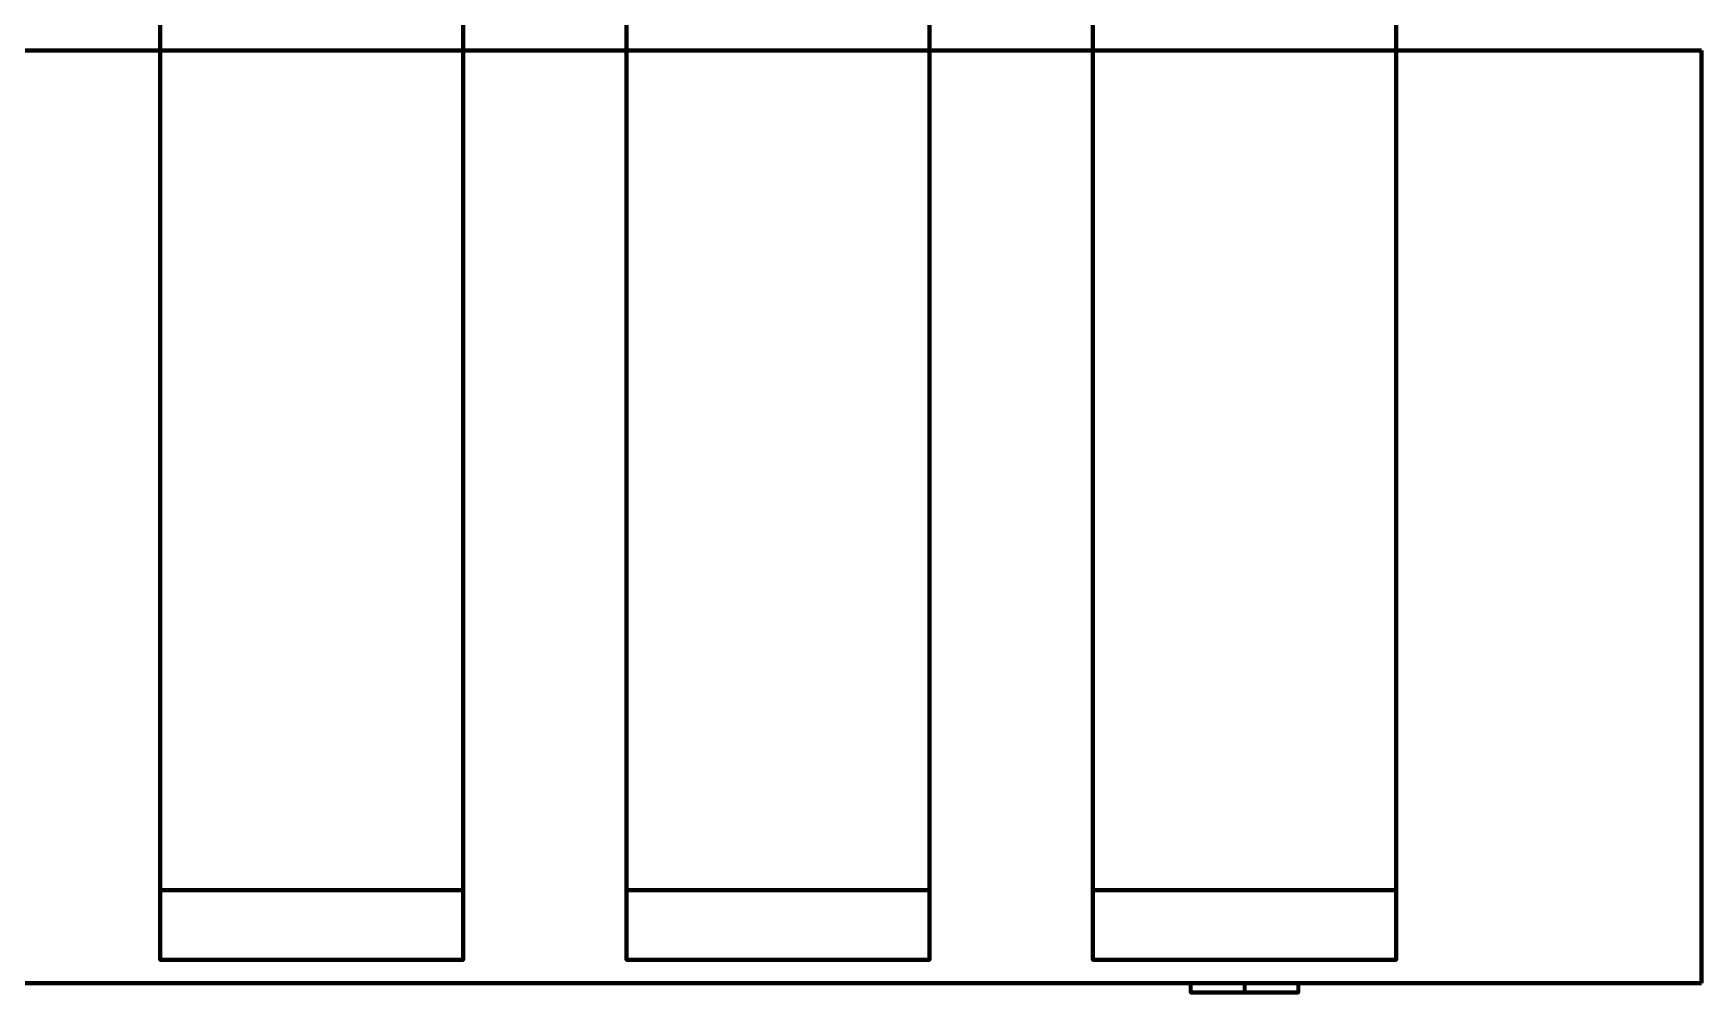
# Model space of a CAD drawing. Header units: inches. Extents: x -0.4 to 8, y -0.5 to 10.5.
# Drawn here: x 7.6029 to 7.9606, y 4.5721 to 4.7778 of the extents above; entities that cross this region are included whole.
import ezdxf

# ---------------------------------------------------------------- set-up
doc = ezdxf.new("R2010")
doc.units = ezdxf.units.IN
doc.header["$LTSCALE"] = 0.504853
doc.header["$MEASUREMENT"] = 0
doc.layers.add('1', color=7, linetype='Continuous')
doc.layers.add('50', color=7, linetype='Continuous')

# ---------------------------------------------------------------- blocks, each defined once
blk = doc.blocks.new('43747')
at = {"color": 1, "linetype": 'Continuous', "lineweight": 211}
for p, q in [((-0.0115, 0.281, -0.0655), (-0.0115, 0.283, -0.0655)), ((-0.0115, 0.281, -0.0655), (-0.0115, 0.283, -0.0655)), ((-0.0115, 0.281, -0.0655), (-0.0115, 0.283, -0.0655)), ((0, 0.281, -0.077), (0, 0.283, -0.077)), ((0, 0.281, -0.077), (0, 0.283, -0.077)), ((0, 0.281, -0.077), (0, 0.283, -0.077)), ((0, 0.281, -0.054), (0, 0.283, -0.054)), ((0, 0.281, -0.054), (0, 0.283, -0.054)), ((0, 0.281, -0.054), (0, 0.283, -0.054)), ((0.0115, 0.283, -0.0655), (0.0115, 0.281, -0.0655)), ((0.0115, 0.283, -0.0655), (0.0115, 0.281, -0.0655)), ((0.0115, 0.283, -0.0655), (0.0115, 0.281, -0.0655)), ((-0.098, 0.281, -0.26), (-0.098, 0.081, -0.26)), ((-0.098, 0.281, -0.26), (-0.098, 0.081, -0.26)), ((-0.098, 0.081, -0.26), (-0.098, 0.281, -0.26)), ((-0.098, 0.281, -0.26), (-0.098, 0.081, -0.26)), ((0.687, 0.281, -0.04), (-0.098, 0.281, -0.04)), ((-0.098, 0.281, -0.26), (-0.098, 0.281, -0.04)), ((-0.098, 0.281, -0.26), (-0.098, 0.281, -0.04)), ((-0.098, 0.281, -0.26), (-0.098, 0.281, -0.04)), ((-0.098, 0.281, -0.04), (-0.098, 0.281, -0.26)), ((0.687, 0.281, -0.26), (-0.098, 0.281, -0.26)), ((0.687, 0.281, -0.26), (-0.098, 0.281, -0.26)), ((-0.098, 0.281, -0.26), (0.687, 0.281, -0.26)), ((0.687, 0.281, -0.26), (-0.098, 0.281, -0.26)), ((-0.098, 0.281, -0.04), (0.687, 0.281, -0.04)), ((-0.098, 0.281, -0.04), (0.687, 0.281, -0.04)), ((-0.098, 0.281, -0.04), (0.687, 0.281, -0.04)), ((-0.098, 0.281, -0.04), (-0.098, 0.081, -0.04)), ((-0.098, 0.281, -0.04), (-0.098, 0.081, -0.04)), ((-0.098, 0.281, -0.04), (-0.098, 0.081, -0.04)), ((-0.098, 0.081, -0.04), (-0.098, 0.281, -0.04)), ((-0.098, 0.081, -0.26), (0.687, 0.081, -0.26)), ((0.687, 0.081, -0.26), (-0.098, 0.081, -0.26)), ((0.687, 0.081, -0.26), (-0.098, 0.081, -0.26)), ((0.687, 0.081, -0.26), (-0.098, 0.081, -0.26)), ((-0.098, 0.081, -0.04), (0.687, 0.081, -0.04)), ((0.687, 0.081, -0.04), (-0.098, 0.081, -0.04)), ((-0.098, 0.081, -0.04), (0.687, 0.081, -0.04)), ((-0.098, 0.081, -0.04), (0.687, 0.081, -0.04)), ((-0.098, 0.081, -0.26), (-0.098, 0.081, -0.04)), ((-0.098, 0.081, -0.26), (-0.098, 0.081, -0.04)), ((-0.098, 0.081, -0.26), (-0.098, 0.081, -0.04)), ((-0.098, 0.081, -0.04), (-0.098, 0.081, -0.26))]:
    blk.add_line(p, q, dxfattribs=at)
at = {"color": 1, "linetype": 'Continuous', "lineweight": 211, "extrusion": (0, 1, 0)}
blk.add_circle((0, -0.0655, 0.283), 0.0115, dxfattribs=at)
blk.add_circle((0, -0.0655, 0.283), 0.0115, dxfattribs=at)
blk.add_circle((0, -0.0655, 0.283), 0.0115, dxfattribs=at)
at = {"color": 1, "linetype": 'Continuous', "lineweight": 211, "extrusion": (0, -1, 0)}
for centre in [(0, -0.0655, -0.283), (0, -0.0655, -0.281), (0, -0.0655, -0.281), (0, -0.0655, -0.281), (0, -0.0655, -0.281)]:
    blk.add_circle(centre, 0.0115, dxfattribs=at)
at = {"layer": '1', "color": 2, "linetype": 'Continuous', "lineweight": 211}
for p, q in [((-0.0325, 0.276, -0.0075), (-0.0325, 0.276, 0.0075)), ((0.0325, 0.276, -0.0075), (-0.0325, 0.276, -0.0075)), ((-0.0325, 0.276, -0.0075), (0.0325, 0.276, -0.0075)), ((-0.0325, 0.276, -0.0075), (0.0325, 0.276, -0.0075)), ((-0.0325, 0.276, -0.0075), (0.0325, 0.276, -0.0075)), ((-0.0325, 0.276, -0.0075), (-0.0325, 0.276, 0.0075)), ((-0.0325, 0.276, -0.0075), (-0.0325, 0.276, 0.0075)), ((-0.0325, 0.276, -0.0075), (-0.0325, 0.276, 0.0075)), ((-0.0325, 0.276, -0.0075), (-0.0325, 0.276, 0.0075)), ((-0.0325, 0.261, -0.26), (-0.0325, 0.276, -0.26)), ((-0.0325, 0.261, -0.26), (-0.0325, 0.276, -0.26)), ((-0.0325, 0.261, -0.2925), (-0.0325, 0.276, -0.2925)), ((-0.0325, 0.276, -0.2925), (-0.0325, 0.261, -0.2925)), ((-0.0325, 0.261, -0.26), (-0.0325, 0.276, -0.26)), ((-0.0325, 0.276, -0.26), (-0.0325, 0.276, -0.2925)), ((0.0325, 0.276, -0.26), (-0.0325, 0.276, -0.26)), ((-0.0325, 0.276, -0.26), (-0.0325, 0.261, -0.26)), ((0.0325, 0.276, -0.26), (-0.0325, 0.276, -0.26)), ((-0.0325, 0.276, -0.2925), (0.0325, 0.276, -0.2925)), ((-0.0325, 0.261, -0.2925), (-0.0325, 0.276, -0.2925)), ((-0.0325, 0.276, -0.2925), (0.0325, 0.276, -0.2925)), ((-0.0325, 0.261, -0.2925), (-0.0325, 0.276, -0.2925)), ((-0.0325, 0.276, -0.2925), (-0.0325, 0.276, -0.3075)), ((-0.0325, 0.276, -0.2925), (-0.0325, 0.276, -0.3075)), ((-0.0325, 0.276, -0.2925), (-0.0325, 0.276, -0.3075)), ((-0.0325, 0.276, -0.2925), (-0.0325, 0.276, -0.3075)), ((0.0325, 0.276, -0.04), (-0.0325, 0.276, -0.04)), ((-0.0325, 0.276, -0.04), (0.0325, 0.276, -0.04)), ((0.0325, 0.276, -0.04), (-0.0325, 0.276, -0.04)), ((0.0325, 0.276, -0.04), (-0.0325, 0.276, -0.04)), ((-0.0325, 0.261, -0.04), (-0.0325, 0.276, -0.04)), ((-0.0325, 0.261, -0.04), (-0.0325, 0.276, -0.04)), ((-0.0325, 0.261, -0.04), (-0.0325, 0.276, -0.04)), ((-0.0325, 0.276, -0.04), (-0.0325, 0.261, -0.04)), ((-0.0325, 0.276, -0.26), (0.0325, 0.276, -0.26)), ((0.0325, 0.276, -0.26), (-0.0325, 0.276, -0.26)), ((-0.0325, 0.276, -0.2925), (-0.0325, 0.276, -0.26)), ((-0.0325, 0.276, -0.26), (-0.0325, 0.276, -0.2925)), ((0.0325, 0.276, -0.2925), (-0.0325, 0.276, -0.2925)), ((-0.0325, 0.276, -0.26), (-0.0325, 0.276, -0.2925)), ((-0.0325, 0.276, -0.2925), (0.0325, 0.276, -0.2925)), ((-0.0325, 0.261, -0.0075), (-0.0325, 0.276, -0.0075)), ((-0.0325, 0.261, -0.0075), (-0.0325, 0.276, -0.0075)), ((-0.0325, 0.261, -0.0075), (-0.0325, 0.276, -0.0075)), ((-0.0325, 0.276, -0.0075), (-0.0325, 0.261, -0.0075)), ((-0.0325, 0.276, -0.0075), (-0.0325, 0.276, 0.0075)), ((-0.0325, 0.276, -0.04), (-0.0325, 0.276, -0.0075)), ((-0.0325, 0.276, -0.04), (-0.0325, 0.276, -0.0075)), ((-0.0325, 0.276, -0.0075), (-0.0325, 0.276, -0.04)), ((-0.0325, 0.276, -0.04), (-0.0325, 0.276, -0.0075)), ((0.0325, 0.276, -0.0075), (0.0325, 0.276, 0.0075)), ((0.0325, 0.276, -0.0075), (0.0325, 0.276, 0.0075)), ((0.0325, 0.276, -0.0075), (0.0325, 0.276, 0.0075)), ((0.0325, 0.276, -0.0075), (0.0325, 0.261, -0.0075)), ((0.0325, 0.261, -0.0075), (0.0325, 0.276, -0.0075)), ((0.0325, 0.276, -0.0075), (0.0325, 0.276, 0.0075)), ((0.0325, 0.261, -0.0075), (0.0325, 0.276, -0.0075)), ((0.0325, 0.276, -0.0075), (0.0325, 0.276, 0.0075)), ((0.0325, 0.261, -0.2925), (0.0325, 0.276, -0.2925)), ((0.0325, 0.276, -0.2925), (0.0325, 0.276, -0.26)), ((0.0325, 0.276, -0.26), (0.0325, 0.261, -0.26)), ((0.0325, 0.261, -0.2925), (0.0325, 0.276, -0.2925)), ((0.0325, 0.276, -0.2925), (0.0325, 0.276, -0.26)), ((0.0325, 0.276, -0.26), (0.0325, 0.261, -0.26)), ((0.0325, 0.261, -0.2925), (0.0325, 0.276, -0.2925)), ((0.0325, 0.261, -0.26), (0.0325, 0.276, -0.26)), ((0.0325, 0.276, -0.2925), (0.0325, 0.261, -0.2925)), ((0.0325, 0.276, -0.2925), (0.0325, 0.276, -0.3075)), ((0.0325, 0.276, -0.2925), (0.0325, 0.276, -0.3075)), ((0.0325, 0.276, -0.2925), (0.0325, 0.276, -0.3075)), ((0.0325, 0.276, -0.2925), (0.0325, 0.276, -0.3075)), ((0.0325, 0.261, -0.04), (0.0325, 0.276, -0.04)), ((0.0325, 0.276, -0.04), (0.0325, 0.261, -0.04)), ((0.0325, 0.276, -0.04), (0.0325, 0.261, -0.04)), ((0.0325, 0.276, -0.04), (0.0325, 0.261, -0.04)), ((0.0325, 0.276, -0.2925), (0.0325, 0.276, -0.26)), ((0.0325, 0.276, -0.26), (0.0325, 0.276, -0.2925)), ((0.0325, 0.276, -0.26), (0.0325, 0.261, -0.26)), ((0.0325, 0.276, -0.0075), (0.0325, 0.276, 0.0075)), ((0.0325, 0.261, -0.0075), (0.0325, 0.276, -0.0075)), ((0.0325, 0.276, -0.0075), (0.0325, 0.276, -0.04)), ((0.0325, 0.276, -0.04), (0.0325, 0.276, -0.0075)), ((0.0325, 0.276, -0.0075), (0.0325, 0.276, -0.04)), ((0.0325, 0.276, -0.0075), (0.0325, 0.276, -0.04)), ((0.0675, 0.276, -0.26), (0.0675, 0.261, -0.26)), ((0.0675, 0.261, -0.26), (0.0675, 0.276, -0.26)), ((0.0675, 0.276, -0.2925), (0.0675, 0.261, -0.2925)), ((0.0675, 0.261, -0.2925), (0.0675, 0.276, -0.2925)), ((0.0675, 0.276, -0.2925), (0.0675, 0.261, -0.2925)), ((0.0675, 0.261, -0.2925), (0.0675, 0.276, -0.2925)), ((0.0675, 0.261, -0.26), (0.0675, 0.276, -0.26)), ((0.0675, 0.261, -0.26), (0.0675, 0.276, -0.26)), ((0.0675, 0.276, -0.26), (0.0675, 0.261, -0.26)), ((0.0675, 0.261, -0.2925), (0.0675, 0.276, -0.2925)), ((0.0675, 0.261, -0.26), (0.0675, 0.276, -0.26)), ((0.0675, 0.276, -0.26), (0.0675, 0.276, -0.2925)), ((0.1325, 0.276, -0.26), (0.0675, 0.276, -0.26)), ((0.0675, 0.276, -0.2925), (0.1325, 0.276, -0.2925)), ((0.1325, 0.276, -0.26), (0.0675, 0.276, -0.26)), ((0.1325, 0.276, -0.2925), (0.0675, 0.276, -0.2925)), ((0.0675, 0.276, -0.2925), (0.0675, 0.276, -0.26)), ((0.0675, 0.276, -0.26), (0.1325, 0.276, -0.26)), ((0.0675, 0.276, -0.26), (0.1325, 0.276, -0.26)), ((0.1325, 0.276, -0.2925), (0.0675, 0.276, -0.2925)), ((0.0675, 0.276, -0.2925), (0.0675, 0.276, -0.26)), ((0.1325, 0.276, -0.26), (0.0675, 0.276, -0.26)), ((0.1325, 0.276, -0.26), (0.0675, 0.276, -0.26)), ((0.0675, 0.276, -0.2925), (0.1325, 0.276, -0.2925)), ((0.0675, 0.276, -0.26), (0.0675, 0.276, -0.2925)), ((0.0675, 0.276, -0.2925), (0.1325, 0.276, -0.2925)), ((0.0675, 0.276, -0.2925), (0.1325, 0.276, -0.2925)), ((0.0675, 0.276, -0.26), (0.0675, 0.276, -0.2925)), ((0.0675, 0.276, -0.26), (0.0675, 0.276, -0.2925)), ((0.0675, 0.276, -0.0075), (0.1325, 0.276, -0.0075)), ((0.0675, 0.276, -0.0075), (0.0675, 0.276, -0.04)), ((0.1325, 0.276, -0.0075), (0.0675, 0.276, -0.0075)), ((0.0675, 0.276, -0.0075), (0.0675, 0.276, -0.04)), ((0.0675, 0.276, -0.04), (0.0675, 0.276, -0.0075)), ((0.0675, 0.276, -0.0075), (0.1325, 0.276, -0.0075)), ((0.0675, 0.276, -0.0075), (0.1325, 0.276, -0.0075)), ((0.1325, 0.276, -0.0075), (0.0675, 0.276, -0.0075)), ((0.0675, 0.276, -0.04), (0.0675, 0.276, -0.0075)), ((0.0675, 0.276, -0.0075), (0.0675, 0.276, 0.0075)), ((0.0675, 0.276, -0.0075), (0.0675, 0.276, 0.0075)), ((0.0675, 0.276, -0.0075), (0.0675, 0.276, 0.0075)), ((0.0675, 0.276, -0.0075), (0.0675, 0.276, 0.0075)), ((0.0675, 0.276, -0.0075), (0.0675, 0.276, 0.0075)), ((0.0675, 0.276, -0.0075), (0.0675, 0.276, 0.0075)), ((0.1325, 0.276, -0.04), (0.0675, 0.276, -0.04)), ((0.0675, 0.261, -0.0075), (0.0675, 0.276, -0.0075)), ((0.0675, 0.261, -0.0075), (0.0675, 0.276, -0.0075)), ((0.0675, 0.276, -0.0075), (0.0675, 0.261, -0.0075)), ((0.0675, 0.276, -0.0075), (0.0675, 0.261, -0.0075)), ((0.0675, 0.261, -0.0075), (0.0675, 0.276, -0.0075)), ((0.0675, 0.261, -0.04), (0.0675, 0.276, -0.04)), ((0.1325, 0.276, -0.04), (0.0675, 0.276, -0.04)), ((0.0675, 0.276, -0.04), (0.0675, 0.276, -0.0075)), ((0.0675, 0.276, -0.04), (0.0675, 0.261, -0.04)), ((0.1325, 0.276, -0.04), (0.0675, 0.276, -0.04)), ((0.0675, 0.261, -0.2925), (0.0675, 0.276, -0.2925)), ((0.0675, 0.276, -0.0075), (0.1325, 0.276, -0.0075)), ((0.0675, 0.276, -0.04), (0.0675, 0.276, -0.0075)), ((0.0675, 0.276, -0.2925), (0.0675, 0.276, -0.3075)), ((0.0675, 0.276, -0.2925), (0.0675, 0.276, -0.3075)), ((0.0675, 0.276, -0.2925), (0.0675, 0.276, -0.3075)), ((0.0675, 0.276, -0.2925), (0.0675, 0.276, -0.3075)), ((0.0675, 0.276, -0.2925), (0.0675, 0.276, -0.3075)), ((0.0675, 0.276, -0.2925), (0.0675, 0.276, -0.3075)), ((0.0675, 0.276, -0.2925), (0.0675, 0.276, -0.3075)), ((0.0675, 0.276, -0.2925), (0.0675, 0.276, -0.3075)), ((0.0675, 0.276, -0.04), (0.1325, 0.276, -0.04)), ((0.0675, 0.276, -0.04), (0.1325, 0.276, -0.04)), ((0.1325, 0.276, -0.04), (0.0675, 0.276, -0.04)), ((0.0675, 0.261, -0.04), (0.0675, 0.276, -0.04)), ((0.0675, 0.276, -0.04), (0.0675, 0.261, -0.04)), ((0.0675, 0.261, -0.04), (0.0675, 0.276, -0.04)), ((0.0675, 0.261, -0.04), (0.0675, 0.276, -0.04)), ((0.0675, 0.276, -0.0075), (0.0675, 0.276, 0.0075)), ((0.0675, 0.261, -0.0075), (0.0675, 0.276, -0.0075)), ((0.0675, 0.276, -0.0075), (0.0675, 0.276, 0.0075)), ((0.1325, 0.261, -0.2925), (0.1325, 0.276, -0.2925)), ((0.1325, 0.276, -0.26), (0.1325, 0.261, -0.26)), ((0.1325, 0.261, -0.26), (0.1325, 0.276, -0.26)), ((0.1325, 0.276, -0.26), (0.1325, 0.261, -0.26)), ((0.1325, 0.276, -0.26), (0.1325, 0.261, -0.26)), ((0.1325, 0.261, -0.2925), (0.1325, 0.276, -0.2925)), ((0.1325, 0.261, -0.26), (0.1325, 0.276, -0.26)), ((0.1325, 0.276, -0.2925), (0.1325, 0.261, -0.2925)), ((0.1325, 0.261, -0.2925), (0.1325, 0.276, -0.2925)), ((0.1325, 0.276, -0.2925), (0.1325, 0.261, -0.2925)), ((0.1325, 0.276, -0.2925), (0.1325, 0.276, -0.26)), ((0.1325, 0.276, -0.2925), (0.1325, 0.276, -0.26)), ((0.1325, 0.276, -0.26), (0.1325, 0.276, -0.2925)), ((0.1325, 0.276, -0.2925), (0.1325, 0.276, -0.26)), ((0.1325, 0.276, -0.2925), (0.1325, 0.276, -0.26)), ((0.1325, 0.276, -0.26), (0.1325, 0.276, -0.2925)), ((0.1325, 0.276, -0.0075), (0.1325, 0.276, 0.0075)), ((0.1325, 0.276, -0.0075), (0.1325, 0.276, 0.0075)), ((0.1325, 0.276, -0.0075), (0.1325, 0.276, 0.0075)), ((0.1325, 0.276, -0.0075), (0.1325, 0.276, 0.0075)), ((0.1325, 0.276, -0.0075), (0.1325, 0.276, 0.0075)), ((0.1325, 0.276, -0.0075), (0.1325, 0.276, 0.0075)), ((0.1325, 0.276, -0.0075), (0.1325, 0.276, 0.0075)), ((0.1325, 0.276, -0.0075), (0.1325, 0.276, 0.0075)), ((0.1325, 0.261, -0.0075), (0.1325, 0.276, -0.0075)), ((0.1325, 0.261, -0.0075), (0.1325, 0.276, -0.0075)), ((0.1325, 0.276, -0.0075), (0.1325, 0.261, -0.0075)), ((0.1325, 0.261, -0.0075), (0.1325, 0.276, -0.0075)), ((0.1325, 0.261, -0.0075), (0.1325, 0.276, -0.0075)), ((0.1325, 0.276, -0.0075), (0.1325, 0.261, -0.0075)), ((0.1325, 0.276, -0.04), (0.1325, 0.261, -0.04)), ((0.1325, 0.276, -0.0075), (0.1325, 0.276, -0.04)), ((0.1325, 0.261, -0.04), (0.1325, 0.276, -0.04)), ((0.1325, 0.261, -0.2925), (0.1325, 0.276, -0.2925)), ((0.1325, 0.276, -0.0075), (0.1325, 0.276, -0.04)), ((0.1325, 0.276, -0.0075), (0.1325, 0.276, -0.04)), ((0.1325, 0.276, -0.0075), (0.1325, 0.276, -0.04)), ((0.1325, 0.276, -0.04), (0.1325, 0.276, -0.0075)), ((0.1325, 0.276, -0.04), (0.1325, 0.276, -0.0075)), ((0.1325, 0.276, -0.2925), (0.1325, 0.276, -0.3075)), ((0.1325, 0.276, -0.2925), (0.1325, 0.276, -0.3075)), ((0.1325, 0.276, -0.2925), (0.1325, 0.276, -0.3075)), ((0.1325, 0.276, -0.2925), (0.1325, 0.276, -0.3075)), ((0.1325, 0.276, -0.2925), (0.1325, 0.276, -0.3075)), ((0.1325, 0.276, -0.2925), (0.1325, 0.276, -0.3075)), ((0.1325, 0.276, -0.2925), (0.1325, 0.276, -0.3075)), ((0.1325, 0.276, -0.2925), (0.1325, 0.276, -0.3075)), ((0.1325, 0.261, -0.04), (0.1325, 0.276, -0.04)), ((0.1325, 0.276, -0.04), (0.1325, 0.261, -0.04)), ((0.1325, 0.276, -0.04), (0.1325, 0.261, -0.04)), ((0.1325, 0.276, -0.04), (0.1325, 0.261, -0.04)), ((0.1325, 0.276, -0.26), (0.1325, 0.261, -0.26)), ((0.1675, 0.261, -0.26), (0.1675, 0.276, -0.26)), ((0.1675, 0.261, -0.26), (0.1675, 0.276, -0.26)), ((0.1675, 0.261, -0.26), (0.1675, 0.276, -0.26)), ((0.1675, 0.276, -0.04), (0.2325, 0.276, -0.04)), ((0.1675, 0.276, -0.04), (0.1675, 0.276, -0.0075)), ((0.2325, 0.276, -0.04), (0.1675, 0.276, -0.04)), ((0.1675, 0.261, -0.04), (0.1675, 0.276, -0.04)), ((0.1675, 0.261, -0.04), (0.1675, 0.276, -0.04)), ((0.1675, 0.276, -0.04), (0.1675, 0.276, -0.0075)), ((0.1675, 0.261, -0.04), (0.1675, 0.276, -0.04)), ((0.1675, 0.276, -0.04), (0.1675, 0.276, -0.0075)), ((0.1675, 0.276, -0.0075), (0.1675, 0.276, -0.04)), ((0.2325, 0.276, -0.04), (0.1675, 0.276, -0.04)), ((0.1675, 0.276, -0.26), (0.1675, 0.276, -0.2925)), ((0.1675, 0.276, -0.2925), (0.1675, 0.276, -0.26)), ((0.1675, 0.276, -0.26), (0.1675, 0.276, -0.2925)), ((0.1675, 0.276, -0.26), (0.1675, 0.276, -0.2925)), ((0.1675, 0.276, -0.2925), (0.1675, 0.276, -0.26)), ((0.1675, 0.276, -0.26), (0.1675, 0.276, -0.2925)), ((0.1675, 0.276, -0.2925), (0.1675, 0.261, -0.2925)), ((0.1675, 0.261, -0.2925), (0.1675, 0.276, -0.2925)), ((0.1675, 0.261, -0.2925), (0.1675, 0.276, -0.2925)), ((0.1675, 0.276, -0.26), (0.1675, 0.261, -0.26)), ((0.1675, 0.276, -0.26), (0.1675, 0.261, -0.26)), ((0.1675, 0.261, -0.26), (0.1675, 0.276, -0.26)), ((0.2325, 0.276, -0.2925), (0.1675, 0.276, -0.2925)), ((0.1675, 0.276, -0.26), (0.2325, 0.276, -0.26)), ((0.2325, 0.276, -0.26), (0.1675, 0.276, -0.26)), ((0.1675, 0.276, -0.2925), (0.2325, 0.276, -0.2925)), ((0.2325, 0.276, -0.26), (0.1675, 0.276, -0.26)), ((0.2325, 0.276, -0.26), (0.1675, 0.276, -0.26)), ((0.2325, 0.276, -0.2925), (0.1675, 0.276, -0.2925)), ((0.1675, 0.276, -0.2925), (0.2325, 0.276, -0.2925)), ((0.1675, 0.276, -0.26), (0.2325, 0.276, -0.26)), ((0.2325, 0.276, -0.26), (0.1675, 0.276, -0.26)), ((0.1675, 0.276, -0.2925), (0.2325, 0.276, -0.2925)), ((0.1675, 0.276, -0.2925), (0.2325, 0.276, -0.2925)), ((0.1675, 0.261, -0.2925), (0.1675, 0.276, -0.2925)), ((0.1675, 0.261, -0.2925), (0.1675, 0.276, -0.2925)), ((0.1675, 0.276, -0.2925), (0.1675, 0.261, -0.2925)), ((0.1675, 0.276, -0.04), (0.1675, 0.276, -0.0075)), ((0.2325, 0.276, -0.0075), (0.1675, 0.276, -0.0075)), ((0.1675, 0.276, -0.0075), (0.1675, 0.276, -0.04)), ((0.1675, 0.276, -0.0075), (0.1675, 0.276, 0.0075)), ((0.1675, 0.276, -0.0075), (0.1675, 0.276, 0.0075)), ((0.1675, 0.276, -0.0075), (0.1675, 0.276, 0.0075)), ((0.1675, 0.276, -0.0075), (0.1675, 0.276, 0.0075)), ((0.1675, 0.276, -0.0075), (0.1675, 0.276, 0.0075)), ((0.1675, 0.276, -0.0075), (0.1675, 0.276, 0.0075)), ((0.1675, 0.276, -0.0075), (0.1675, 0.276, 0.0075)), ((0.1675, 0.276, -0.0075), (0.1675, 0.276, 0.0075)), ((0.1675, 0.276, -0.2925), (0.1675, 0.276, -0.3075)), ((0.1675, 0.276, -0.2925), (0.1675, 0.276, -0.3075)), ((0.1675, 0.276, -0.2925), (0.1675, 0.276, -0.3075)), ((0.1675, 0.276, -0.2925), (0.1675, 0.276, -0.3075)), ((0.1675, 0.276, -0.2925), (0.1675, 0.276, -0.3075)), ((0.1675, 0.276, -0.2925), (0.1675, 0.276, -0.3075)), ((0.1675, 0.276, -0.2925), (0.1675, 0.276, -0.3075)), ((0.1675, 0.276, -0.2925), (0.1675, 0.276, -0.3075)), ((0.1675, 0.276, -0.0075), (0.2325, 0.276, -0.0075)), ((0.1675, 0.261, -0.0075), (0.1675, 0.276, -0.0075)), ((0.1675, 0.276, -0.0075), (0.2325, 0.276, -0.0075)), ((0.1675, 0.276, -0.0075), (0.2325, 0.276, -0.0075)), ((0.1675, 0.261, -0.0075), (0.1675, 0.276, -0.0075)), ((0.1675, 0.261, -0.0075), (0.1675, 0.276, -0.0075)), ((0.1675, 0.276, -0.0075), (0.1675, 0.261, -0.0075)), ((0.1675, 0.276, -0.0075), (0.2325, 0.276, -0.0075)), ((0.2325, 0.276, -0.0075), (0.1675, 0.276, -0.0075)), ((0.1675, 0.276, -0.0075), (0.1675, 0.261, -0.0075)), ((0.1675, 0.261, -0.0075), (0.1675, 0.276, -0.0075)), ((0.2325, 0.276, -0.04), (0.1675, 0.276, -0.04)), ((0.2325, 0.276, -0.04), (0.1675, 0.276, -0.04)), ((0.1675, 0.276, -0.04), (0.2325, 0.276, -0.04)), ((0.1675, 0.276, -0.04), (0.1675, 0.261, -0.04)), ((0.1675, 0.261, -0.04), (0.1675, 0.276, -0.04)), ((0.1675, 0.276, -0.04), (0.1675, 0.261, -0.04)), ((0.2325, 0.276, -0.26), (0.2325, 0.261, -0.26)), ((0.2325, 0.276, -0.26), (0.2325, 0.261, -0.26)), ((0.2325, 0.276, -0.04), (0.2325, 0.261, -0.04)), ((0.2325, 0.276, -0.04), (0.2325, 0.276, -0.0075)), ((0.2325, 0.276, -0.0075), (0.2325, 0.276, -0.04)), ((0.2325, 0.276, -0.2925), (0.2325, 0.261, -0.2925)), ((0.2325, 0.276, -0.2925), (0.2325, 0.261, -0.2925)), ((0.2325, 0.261, -0.2925), (0.2325, 0.276, -0.2925)), ((0.2325, 0.276, -0.26), (0.2325, 0.261, -0.26)), ((0.2325, 0.261, -0.26), (0.2325, 0.276, -0.26)), ((0.2325, 0.276, -0.26), (0.2325, 0.261, -0.26)), ((0.2325, 0.261, -0.2925), (0.2325, 0.276, -0.2925)), ((0.2325, 0.261, -0.26), (0.2325, 0.276, -0.26)), ((0.2325, 0.261, -0.2925), (0.2325, 0.276, -0.2925)), ((0.2325, 0.261, -0.2925), (0.2325, 0.276, -0.2925)), ((0.2325, 0.276, -0.2925), (0.2325, 0.276, -0.26)), ((0.2325, 0.276, -0.26), (0.2325, 0.276, -0.2925)), ((0.2325, 0.276, -0.2925), (0.2325, 0.276, -0.26)), ((0.2325, 0.276, -0.2925), (0.2325, 0.276, -0.26)), ((0.2325, 0.276, -0.2925), (0.2325, 0.276, -0.26)), ((0.2325, 0.276, -0.26), (0.2325, 0.276, -0.2925)), ((0.2325, 0.276, -0.0075), (0.2325, 0.276, -0.04)), ((0.2325, 0.276, -0.04), (0.2325, 0.276, -0.0075)), ((0.2325, 0.276, -0.0075), (0.2325, 0.276, -0.04)), ((0.2325, 0.276, -0.0075), (0.2325, 0.276, -0.04)), ((0.2325, 0.276, -0.0075), (0.2325, 0.276, 0.0075)), ((0.2325, 0.276, -0.0075), (0.2325, 0.276, 0.0075)), ((0.2325, 0.276, -0.0075), (0.2325, 0.276, 0.0075)), ((0.2325, 0.276, -0.0075), (0.2325, 0.276, 0.0075)), ((0.2325, 0.276, -0.0075), (0.2325, 0.276, 0.0075)), ((0.2325, 0.276, -0.0075), (0.2325, 0.276, 0.0075)), ((0.2325, 0.276, -0.0075), (0.2325, 0.276, 0.0075)), ((0.2325, 0.276, -0.0075), (0.2325, 0.276, 0.0075)), ((0.2325, 0.276, -0.2925), (0.2325, 0.276, -0.3075)), ((0.2325, 0.276, -0.2925), (0.2325, 0.276, -0.3075)), ((0.2325, 0.276, -0.2925), (0.2325, 0.276, -0.3075)), ((0.2325, 0.276, -0.2925), (0.2325, 0.276, -0.3075)), ((0.2325, 0.276, -0.2925), (0.2325, 0.276, -0.3075)), ((0.2325, 0.276, -0.2925), (0.2325, 0.276, -0.3075)), ((0.2325, 0.276, -0.2925), (0.2325, 0.276, -0.3075)), ((0.2325, 0.276, -0.2925), (0.2325, 0.276, -0.3075)), ((0.2325, 0.261, -0.0075), (0.2325, 0.276, -0.0075)), ((0.2325, 0.276, -0.0075), (0.2325, 0.261, -0.0075)), ((0.2325, 0.276, -0.0075), (0.2325, 0.261, -0.0075)), ((0.2325, 0.261, -0.0075), (0.2325, 0.276, -0.0075)), ((0.2325, 0.261, -0.0075), (0.2325, 0.276, -0.0075)), ((0.2325, 0.261, -0.0075), (0.2325, 0.276, -0.0075)), ((0.2325, 0.261, -0.04), (0.2325, 0.276, -0.04)), ((0.2325, 0.276, -0.04), (0.2325, 0.261, -0.04)), ((0.2325, 0.276, -0.04), (0.2325, 0.261, -0.04)), ((0.2325, 0.276, -0.04), (0.2325, 0.261, -0.04)), ((0.2325, 0.261, -0.04), (0.2325, 0.276, -0.04)), ((-0.0325, 0.261, -0.0075), (0.0325, 0.261, -0.0075)), ((-0.0325, 0.261, -0.0075), (0.0325, 0.261, -0.0075)), ((-0.0325, 0.261, -0.0075), (0.0325, 0.261, -0.0075)), ((0.0325, 0.261, -0.0075), (-0.0325, 0.261, -0.0075)), ((0.0325, 0.261, -0.26), (-0.0325, 0.261, -0.26)), ((-0.0325, 0.261, -0.26), (-0.0325, 0.261, -0.2925)), ((-0.0325, 0.261, -0.2925), (0.0325, 0.261, -0.2925)), ((-0.0325, 0.261, -0.2925), (-0.0325, 0.261, -0.26)), ((-0.0325, 0.261, -0.26), (0.0325, 0.261, -0.26)), ((-0.0325, 0.261, -0.26), (-0.0325, 0.261, -0.2925)), ((-0.0325, 0.261, -0.2925), (0.0325, 0.261, -0.2925)), ((0.0325, 0.261, -0.26), (-0.0325, 0.261, -0.26)), ((0.0325, 0.261, -0.2925), (-0.0325, 0.261, -0.2925)), ((-0.0325, 0.261, -0.26), (-0.0325, 0.261, -0.2925)), ((-0.0325, 0.261, -0.2925), (0.0325, 0.261, -0.2925)), ((0.0325, 0.261, -0.26), (-0.0325, 0.261, -0.26)), ((-0.0325, 0.261, -0.04), (0.0325, 0.261, -0.04)), ((0.0325, 0.261, -0.04), (-0.0325, 0.261, -0.04)), ((0.0325, 0.261, -0.04), (-0.0325, 0.261, -0.04)), ((0.0325, 0.261, -0.04), (-0.0325, 0.261, -0.04)), ((-0.0325, 0.261, -0.04), (-0.0325, 0.261, -0.0075)), ((-0.0325, 0.261, -0.04), (-0.0325, 0.261, -0.0075)), ((-0.0325, 0.261, -0.0075), (-0.0325, 0.261, -0.04)), ((-0.0325, 0.261, -0.04), (-0.0325, 0.261, -0.0075)), ((0.0325, 0.261, -0.2925), (0.0325, 0.261, -0.26)), ((0.0325, 0.261, -0.26), (0.0325, 0.261, -0.2925)), ((0.0325, 0.261, -0.2925), (0.0325, 0.261, -0.26)), ((0.0325, 0.261, -0.2925), (0.0325, 0.261, -0.26)), ((0.0325, 0.261, -0.04), (0.0325, 0.261, -0.0075)), ((0.0325, 0.261, -0.0075), (0.0325, 0.261, -0.04)), ((0.0325, 0.261, -0.0075), (0.0325, 0.261, -0.04)), ((0.0325, 0.261, -0.0075), (0.0325, 0.261, -0.04)), ((0.0675, 0.261, -0.26), (0.1325, 0.261, -0.26)), ((0.1325, 0.261, -0.26), (0.0675, 0.261, -0.26)), ((0.0675, 0.261, -0.2925), (0.0675, 0.261, -0.26)), ((0.0675, 0.261, -0.2925), (0.1325, 0.261, -0.2925)), ((0.0675, 0.261, -0.26), (0.0675, 0.261, -0.2925)), ((0.0675, 0.261, -0.26), (0.1325, 0.261, -0.26)), ((0.1325, 0.261, -0.2925), (0.0675, 0.261, -0.2925)), ((0.1325, 0.261, -0.2925), (0.0675, 0.261, -0.2925)), ((0.0675, 0.261, -0.26), (0.0675, 0.261, -0.2925)), ((0.0675, 0.261, -0.2925), (0.1325, 0.261, -0.2925)), ((0.1325, 0.261, -0.26), (0.0675, 0.261, -0.26)), ((0.1325, 0.261, -0.26), (0.0675, 0.261, -0.26)), ((0.0675, 0.261, -0.26), (0.0675, 0.261, -0.2925)), ((0.0675, 0.261, -0.2925), (0.1325, 0.261, -0.2925)), ((0.0675, 0.261, -0.2925), (0.0675, 0.261, -0.26)), ((0.1325, 0.261, -0.26), (0.0675, 0.261, -0.26)), ((0.0675, 0.261, -0.04), (0.0675, 0.261, -0.0075)), ((0.0675, 0.261, -0.0075), (0.1325, 0.261, -0.0075)), ((0.1325, 0.261, -0.0075), (0.0675, 0.261, -0.0075)), ((0.0675, 0.261, -0.0075), (0.1325, 0.261, -0.0075)), ((0.0675, 0.261, -0.0075), (0.1325, 0.261, -0.0075)), ((0.0675, 0.261, -0.0075), (0.1325, 0.261, -0.0075)), ((0.1325, 0.261, -0.0075), (0.0675, 0.261, -0.0075)), ((0.0675, 0.261, -0.04), (0.0675, 0.261, -0.0075)), ((0.0675, 0.261, -0.0075), (0.0675, 0.261, -0.04)), ((0.0675, 0.261, -0.04), (0.0675, 0.261, -0.0075)), ((0.0675, 0.261, -0.0075), (0.0675, 0.261, -0.04)), ((0.0675, 0.261, -0.04), (0.0675, 0.261, -0.0075)), ((0.1325, 0.261, -0.04), (0.0675, 0.261, -0.04)), ((0.0675, 0.261, -0.04), (0.1325, 0.261, -0.04)), ((0.0675, 0.261, -0.26), (0.0675, 0.261, -0.2925)), ((0.0675, 0.261, -0.2925), (0.1325, 0.261, -0.2925)), ((0.0675, 0.261, -0.04), (0.1325, 0.261, -0.04)), ((0.1325, 0.261, -0.04), (0.0675, 0.261, -0.04)), ((0.1325, 0.261, -0.04), (0.0675, 0.261, -0.04)), ((0.1325, 0.261, -0.04), (0.0675, 0.261, -0.04)), ((0.1325, 0.261, -0.2925), (0.1325, 0.261, -0.26)), ((0.1325, 0.261, -0.2925), (0.1325, 0.261, -0.26)), ((0.1325, 0.261, -0.2925), (0.1325, 0.261, -0.26)), ((0.1325, 0.261, -0.26), (0.1325, 0.261, -0.2925)), ((0.1325, 0.261, -0.26), (0.1325, 0.261, -0.2925)), ((0.1325, 0.261, -0.04), (0.1325, 0.261, -0.0075)), ((0.1325, 0.261, -0.0075), (0.1325, 0.261, -0.04)), ((0.1325, 0.261, -0.0075), (0.1325, 0.261, -0.04)), ((0.1325, 0.261, -0.04), (0.1325, 0.261, -0.0075)), ((0.1325, 0.261, -0.0075), (0.1325, 0.261, -0.04)), ((0.1325, 0.261, -0.0075), (0.1325, 0.261, -0.04)), ((0.1325, 0.261, -0.2925), (0.1325, 0.261, -0.26)), ((0.2325, 0.261, -0.26), (0.1675, 0.261, -0.26)), ((0.2325, 0.261, -0.0075), (0.1675, 0.261, -0.0075)), ((0.2325, 0.261, -0.0075), (0.1675, 0.261, -0.0075)), ((0.1675, 0.261, -0.04), (0.1675, 0.261, -0.0075)), ((0.1675, 0.261, -0.04), (0.1675, 0.261, -0.0075)), ((0.1675, 0.261, -0.0075), (0.1675, 0.261, -0.04)), ((0.1675, 0.261, -0.04), (0.1675, 0.261, -0.0075)), ((0.1675, 0.261, -0.04), (0.1675, 0.261, -0.0075)), ((0.2325, 0.261, -0.04), (0.1675, 0.261, -0.04)), ((0.1675, 0.261, -0.0075), (0.1675, 0.261, -0.04)), ((0.1675, 0.261, -0.26), (0.1675, 0.261, -0.2925)), ((0.1675, 0.261, -0.2925), (0.1675, 0.261, -0.26)), ((0.1675, 0.261, -0.26), (0.1675, 0.261, -0.2925)), ((0.1675, 0.261, -0.26), (0.2325, 0.261, -0.26)), ((0.2325, 0.261, -0.26), (0.1675, 0.261, -0.26)), ((0.1675, 0.261, -0.26), (0.2325, 0.261, -0.26)), ((0.1675, 0.261, -0.2925), (0.2325, 0.261, -0.2925)), ((0.2325, 0.261, -0.2925), (0.1675, 0.261, -0.2925)), ((0.1675, 0.261, -0.2925), (0.2325, 0.261, -0.2925)), ((0.2325, 0.261, -0.2925), (0.1675, 0.261, -0.2925)), ((0.2325, 0.261, -0.26), (0.1675, 0.261, -0.26)), ((0.2325, 0.261, -0.26), (0.1675, 0.261, -0.26)), ((0.1675, 0.261, -0.2925), (0.2325, 0.261, -0.2925)), ((0.1675, 0.261, -0.2925), (0.1675, 0.261, -0.26)), ((0.1675, 0.261, -0.2925), (0.2325, 0.261, -0.2925)), ((0.1675, 0.261, -0.26), (0.1675, 0.261, -0.2925)), ((0.1675, 0.261, -0.26), (0.1675, 0.261, -0.2925)), ((0.1675, 0.261, -0.0075), (0.2325, 0.261, -0.0075)), ((0.1675, 0.261, -0.0075), (0.2325, 0.261, -0.0075)), ((0.1675, 0.261, -0.0075), (0.2325, 0.261, -0.0075)), ((0.1675, 0.261, -0.0075), (0.2325, 0.261, -0.0075)), ((0.2325, 0.261, -0.04), (0.1675, 0.261, -0.04)), ((0.1675, 0.261, -0.04), (0.2325, 0.261, -0.04)), ((0.2325, 0.261, -0.04), (0.1675, 0.261, -0.04)), ((0.2325, 0.261, -0.04), (0.1675, 0.261, -0.04)), ((0.1675, 0.261, -0.04), (0.2325, 0.261, -0.04)), ((0.2325, 0.261, -0.0075), (0.2325, 0.261, -0.04)), ((0.2325, 0.261, -0.0075), (0.2325, 0.261, -0.04)), ((0.2325, 0.261, -0.04), (0.2325, 0.261, -0.0075)), ((0.2325, 0.261, -0.0075), (0.2325, 0.261, -0.04)), ((0.2325, 0.261, -0.04), (0.2325, 0.261, -0.0075)), ((0.2325, 0.261, -0.0075), (0.2325, 0.261, -0.04)), ((0.2325, 0.261, -0.2925), (0.2325, 0.261, -0.26)), ((0.2325, 0.261, -0.2925), (0.2325, 0.261, -0.26)), ((0.2325, 0.261, -0.26), (0.2325, 0.261, -0.2925)), ((0.2325, 0.261, -0.26), (0.2325, 0.261, -0.2925)), ((0.2325, 0.261, -0.2925), (0.2325, 0.261, -0.26)), ((0.2325, 0.261, -0.2925), (0.2325, 0.261, -0.26))]:
    blk.add_line(p, q, dxfattribs=at)
for points in [[(-0.0115, -0.082, 0.0075), (0.0115, -0.082, 0.0075), (0.0115, 0, 0.0075), (0.0325, 0.021, 0.0075), (0.0325, 0.276, 0.0075), (-0.0325, 0.276, 0.0075), (-0.0325, 0.021, 0.0075), (-0.0115, 0, 0.0075), (-0.0115, -0.082, 0.0075)], [(-0.0115, -0.082, 0.0075), (-0.0115, 0, 0.0075), (-0.0325, 0.021, 0.0075), (-0.0325, 0.276, 0.0075), (0.0325, 0.276, 0.0075), (0.0325, 0.021, 0.0075), (0.0115, 0, 0.0075), (0.0115, -0.082, 0.0075), (-0.0115, -0.082, 0.0075)], [(-0.0115, -0.082, 0.0075), (0.0115, -0.082, 0.0075), (0.0115, 0, 0.0075), (0.0325, 0.021, 0.0075), (0.0325, 0.276, 0.0075), (-0.0325, 0.276, 0.0075), (-0.0325, 0.021, 0.0075), (-0.0115, 0, 0.0075), (-0.0115, -0.082, 0.0075)], [(-0.0115, -0.082, 0.0075), (0.0115, -0.082, 0.0075), (0.0115, 0, 0.0075), (0.0325, 0.021, 0.0075), (0.0325, 0.276, 0.0075), (-0.0325, 0.276, 0.0075), (-0.0325, 0.021, 0.0075), (-0.0115, 0, 0.0075), (-0.0115, -0.082, 0.0075)], [(-0.0115, -0.082, -0.0075), (-0.0115, 0, -0.0075), (-0.0325, 0.021, -0.0075), (-0.0325, 0.276, -0.0075), (0.0325, 0.276, -0.0075), (0.0325, 0.021, -0.0075), (0.0115, 0, -0.0075), (0.0115, -0.082, -0.0075), (-0.0115, -0.082, -0.0075)], [(-0.0115, -0.082, -0.0075), (-0.0115, 0, -0.0075), (-0.0325, 0.021, -0.0075), (-0.0325, 0.276, -0.0075), (0.0325, 0.276, -0.0075), (0.0325, 0.021, -0.0075), (0.0115, 0, -0.0075), (0.0115, -0.082, -0.0075), (-0.0115, -0.082, -0.0075)], [(-0.0115, -0.082, -0.0075), (0.0115, -0.082, -0.0075), (0.0115, 0, -0.0075), (0.0325, 0.021, -0.0075), (0.0325, 0.276, -0.0075), (-0.0325, 0.276, -0.0075), (-0.0325, 0.021, -0.0075), (-0.0115, 0, -0.0075), (-0.0115, -0.082, -0.0075)], [(-0.0115, -0.082, -0.0075), (-0.0115, 0, -0.0075), (-0.0325, 0.021, -0.0075), (-0.0325, 0.276, -0.0075), (0.0325, 0.276, -0.0075), (0.0325, 0.021, -0.0075), (0.0115, 0, -0.0075), (0.0115, -0.082, -0.0075), (-0.0115, -0.082, -0.0075)], [(-0.0115, -0.082, -0.3075), (-0.0115, 0, -0.3075), (-0.0325, 0.021, -0.3075), (-0.0325, 0.276, -0.3075), (0.0325, 0.276, -0.3075), (0.0325, 0.021, -0.3075), (0.0115, 0, -0.3075), (0.0115, -0.082, -0.3075), (-0.0115, -0.082, -0.3075)], [(-0.0115, -0.082, -0.3075), (-0.0115, 0, -0.3075), (-0.0325, 0.021, -0.3075), (-0.0325, 0.276, -0.3075), (0.0325, 0.276, -0.3075), (0.0325, 0.021, -0.3075), (0.0115, 0, -0.3075), (0.0115, -0.082, -0.3075), (-0.0115, -0.082, -0.3075)], [(-0.0115, -0.082, -0.2925), (0.0115, -0.082, -0.2925), (0.0115, 0, -0.2925), (0.0325, 0.021, -0.2925), (0.0325, 0.276, -0.2925), (-0.0325, 0.276, -0.2925), (-0.0325, 0.021, -0.2925), (-0.0115, 0, -0.2925), (-0.0115, -0.082, -0.2925)], [(-0.0115, -0.082, -0.2925), (0.0115, -0.082, -0.2925), (0.0115, 0, -0.2925), (0.0325, 0.021, -0.2925), (0.0325, 0.276, -0.2925), (-0.0325, 0.276, -0.2925), (-0.0325, 0.021, -0.2925), (-0.0115, 0, -0.2925), (-0.0115, -0.082, -0.2925)], [(-0.0115, -0.082, -0.3075), (0.0115, -0.082, -0.3075), (0.0115, 0, -0.3075), (0.0325, 0.021, -0.3075), (0.0325, 0.276, -0.3075), (-0.0325, 0.276, -0.3075), (-0.0325, 0.021, -0.3075), (-0.0115, 0, -0.3075), (-0.0115, -0.082, -0.3075)], [(-0.0115, -0.082, -0.2925), (-0.0115, 0, -0.2925), (-0.0325, 0.021, -0.2925), (-0.0325, 0.276, -0.2925), (0.0325, 0.276, -0.2925), (0.0325, 0.021, -0.2925), (0.0115, 0, -0.2925), (0.0115, -0.082, -0.2925), (-0.0115, -0.082, -0.2925)], [(-0.0115, -0.082, -0.3075), (0.0115, -0.082, -0.3075), (0.0115, 0, -0.3075), (0.0325, 0.021, -0.3075), (0.0325, 0.276, -0.3075), (-0.0325, 0.276, -0.3075), (-0.0325, 0.021, -0.3075), (-0.0115, 0, -0.3075), (-0.0115, -0.082, -0.3075)], [(-0.0115, -0.082, -0.2925), (-0.0115, 0, -0.2925), (-0.0325, 0.021, -0.2925), (-0.0325, 0.276, -0.2925), (0.0325, 0.276, -0.2925), (0.0325, 0.021, -0.2925), (0.0115, 0, -0.2925), (0.0115, -0.082, -0.2925), (-0.0115, -0.082, -0.2925)], [(0.0885, -0.082, 0.0075), (0.1115, -0.082, 0.0075), (0.1115, 0, 0.0075), (0.1325, 0.021, 0.0075), (0.1325, 0.276, 0.0075), (0.0675, 0.276, 0.0075), (0.0675, 0.021, 0.0075), (0.0885, 0, 0.0075), (0.0885, -0.082, 0.0075)], [(0.0885, -0.082, 0.0075), (0.1115, -0.082, 0.0075), (0.1115, 0, 0.0075), (0.1325, 0.021, 0.0075), (0.1325, 0.276, 0.0075), (0.0675, 0.276, 0.0075), (0.0675, 0.021, 0.0075), (0.0885, 0, 0.0075), (0.0885, -0.082, 0.0075)], [(0.0885, -0.082, 0.0075), (0.0885, 0, 0.0075), (0.0675, 0.021, 0.0075), (0.0675, 0.276, 0.0075), (0.1325, 0.276, 0.0075), (0.1325, 0.021, 0.0075), (0.1115, 0, 0.0075), (0.1115, -0.082, 0.0075), (0.0885, -0.082, 0.0075)], [(0.0885, -0.082, 0.0075), (0.0885, 0, 0.0075), (0.0675, 0.021, 0.0075), (0.0675, 0.276, 0.0075), (0.1325, 0.276, 0.0075), (0.1325, 0.021, 0.0075), (0.1115, 0, 0.0075), (0.1115, -0.082, 0.0075), (0.0885, -0.082, 0.0075)], [(0.0885, -0.082, 0.0075), (0.1115, -0.082, 0.0075), (0.1115, 0, 0.0075), (0.1325, 0.021, 0.0075), (0.1325, 0.276, 0.0075), (0.0675, 0.276, 0.0075), (0.0675, 0.021, 0.0075), (0.0885, 0, 0.0075), (0.0885, -0.082, 0.0075)], [(0.0885, -0.082, 0.0075), (0.1115, -0.082, 0.0075), (0.1115, 0, 0.0075), (0.1325, 0.021, 0.0075), (0.1325, 0.276, 0.0075), (0.0675, 0.276, 0.0075), (0.0675, 0.021, 0.0075), (0.0885, 0, 0.0075), (0.0885, -0.082, 0.0075)], [(0.0885, -0.082, -0.3075), (0.0885, 0, -0.3075), (0.0675, 0.021, -0.3075), (0.0675, 0.276, -0.3075), (0.1325, 0.276, -0.3075), (0.1325, 0.021, -0.3075), (0.1115, 0, -0.3075), (0.1115, -0.082, -0.3075), (0.0885, -0.082, -0.3075)], [(0.0885, -0.082, -0.2925), (0.1115, -0.082, -0.2925), (0.1115, 0, -0.2925), (0.1325, 0.021, -0.2925), (0.1325, 0.276, -0.2925), (0.0675, 0.276, -0.2925), (0.0675, 0.021, -0.2925), (0.0885, 0, -0.2925), (0.0885, -0.082, -0.2925)], [(0.0885, -0.082, -0.3075), (0.0885, 0, -0.3075), (0.0675, 0.021, -0.3075), (0.0675, 0.276, -0.3075), (0.1325, 0.276, -0.3075), (0.1325, 0.021, -0.3075), (0.1115, 0, -0.3075), (0.1115, -0.082, -0.3075), (0.0885, -0.082, -0.3075)], [(0.0885, -0.082, -0.2925), (0.1115, -0.082, -0.2925), (0.1115, 0, -0.2925), (0.1325, 0.021, -0.2925), (0.1325, 0.276, -0.2925), (0.0675, 0.276, -0.2925), (0.0675, 0.021, -0.2925), (0.0885, 0, -0.2925), (0.0885, -0.082, -0.2925)], [(0.0885, -0.082, -0.3075), (0.1115, -0.082, -0.3075), (0.1115, 0, -0.3075), (0.1325, 0.021, -0.3075), (0.1325, 0.276, -0.3075), (0.0675, 0.276, -0.3075), (0.0675, 0.021, -0.3075), (0.0885, 0, -0.3075), (0.0885, -0.082, -0.3075)], [(0.0885, -0.082, -0.2925), (0.0885, 0, -0.2925), (0.0675, 0.021, -0.2925), (0.0675, 0.276, -0.2925), (0.1325, 0.276, -0.2925), (0.1325, 0.021, -0.2925), (0.1115, 0, -0.2925), (0.1115, -0.082, -0.2925), (0.0885, -0.082, -0.2925)], [(0.0885, -0.082, -0.3075), (0.1115, -0.082, -0.3075), (0.1115, 0, -0.3075), (0.1325, 0.021, -0.3075), (0.1325, 0.276, -0.3075), (0.0675, 0.276, -0.3075), (0.0675, 0.021, -0.3075), (0.0885, 0, -0.3075), (0.0885, -0.082, -0.3075)], [(0.0885, -0.082, -0.2925), (0.0885, 0, -0.2925), (0.0675, 0.021, -0.2925), (0.0675, 0.276, -0.2925), (0.1325, 0.276, -0.2925), (0.1325, 0.021, -0.2925), (0.1115, 0, -0.2925), (0.1115, -0.082, -0.2925), (0.0885, -0.082, -0.2925)], [(0.0885, -0.082, -0.2925), (0.0885, 0, -0.2925), (0.0675, 0.021, -0.2925), (0.0675, 0.276, -0.2925), (0.1325, 0.276, -0.2925), (0.1325, 0.021, -0.2925), (0.1115, 0, -0.2925), (0.1115, -0.082, -0.2925), (0.0885, -0.082, -0.2925)], [(0.0885, -0.082, -0.3075), (0.1115, -0.082, -0.3075), (0.1115, 0, -0.3075), (0.1325, 0.021, -0.3075), (0.1325, 0.276, -0.3075), (0.0675, 0.276, -0.3075), (0.0675, 0.021, -0.3075), (0.0885, 0, -0.3075), (0.0885, -0.082, -0.3075)], [(0.0885, -0.082, -0.3075), (0.1115, -0.082, -0.3075), (0.1115, 0, -0.3075), (0.1325, 0.021, -0.3075), (0.1325, 0.276, -0.3075), (0.0675, 0.276, -0.3075), (0.0675, 0.021, -0.3075), (0.0885, 0, -0.3075), (0.0885, -0.082, -0.3075)], [(0.0885, -0.082, -0.2925), (0.0885, 0, -0.2925), (0.0675, 0.021, -0.2925), (0.0675, 0.276, -0.2925), (0.1325, 0.276, -0.2925), (0.1325, 0.021, -0.2925), (0.1115, 0, -0.2925), (0.1115, -0.082, -0.2925), (0.0885, -0.082, -0.2925)], [(0.0885, -0.082, -0.0075), (0.0885, 0, -0.0075), (0.0675, 0.021, -0.0075), (0.0675, 0.276, -0.0075), (0.1325, 0.276, -0.0075), (0.1325, 0.021, -0.0075), (0.1115, 0, -0.0075), (0.1115, -0.082, -0.0075), (0.0885, -0.082, -0.0075)], [(0.0885, -0.082, -0.0075), (0.1115, -0.082, -0.0075), (0.1115, 0, -0.0075), (0.1325, 0.021, -0.0075), (0.1325, 0.276, -0.0075), (0.0675, 0.276, -0.0075), (0.0675, 0.021, -0.0075), (0.0885, 0, -0.0075), (0.0885, -0.082, -0.0075)], [(0.0885, -0.082, -0.0075), (0.1115, -0.082, -0.0075), (0.1115, 0, -0.0075), (0.1325, 0.021, -0.0075), (0.1325, 0.276, -0.0075), (0.0675, 0.276, -0.0075), (0.0675, 0.021, -0.0075), (0.0885, 0, -0.0075), (0.0885, -0.082, -0.0075)], [(0.0885, -0.082, -0.0075), (0.0885, 0, -0.0075), (0.0675, 0.021, -0.0075), (0.0675, 0.276, -0.0075), (0.1325, 0.276, -0.0075), (0.1325, 0.021, -0.0075), (0.1115, 0, -0.0075), (0.1115, -0.082, -0.0075), (0.0885, -0.082, -0.0075)], [(0.0885, -0.082, -0.0075), (0.0885, 0, -0.0075), (0.0675, 0.021, -0.0075), (0.0675, 0.276, -0.0075), (0.1325, 0.276, -0.0075), (0.1325, 0.021, -0.0075), (0.1115, 0, -0.0075), (0.1115, -0.082, -0.0075), (0.0885, -0.082, -0.0075)], [(0.0885, -0.082, -0.0075), (0.0885, 0, -0.0075), (0.0675, 0.021, -0.0075), (0.0675, 0.276, -0.0075), (0.1325, 0.276, -0.0075), (0.1325, 0.021, -0.0075), (0.1115, 0, -0.0075), (0.1115, -0.082, -0.0075), (0.0885, -0.082, -0.0075)], [(0.1885, -0.082, -0.3075), (0.1885, 0, -0.3075), (0.1675, 0.021, -0.3075), (0.1675, 0.276, -0.3075), (0.2325, 0.276, -0.3075), (0.2325, 0.021, -0.3075), (0.2115, 0, -0.3075), (0.2115, -0.082, -0.3075), (0.1885, -0.082, -0.3075)], [(0.1885, -0.082, -0.3075), (0.1885, 0, -0.3075), (0.1675, 0.021, -0.3075), (0.1675, 0.276, -0.3075), (0.2325, 0.276, -0.3075), (0.2325, 0.021, -0.3075), (0.2115, 0, -0.3075), (0.2115, -0.082, -0.3075), (0.1885, -0.082, -0.3075)], [(0.1885, -0.082, -0.3075), (0.2115, -0.082, -0.3075), (0.2115, 0, -0.3075), (0.2325, 0.021, -0.3075), (0.2325, 0.276, -0.3075), (0.1675, 0.276, -0.3075), (0.1675, 0.021, -0.3075), (0.1885, 0, -0.3075), (0.1885, -0.082, -0.3075)], [(0.1885, -0.082, -0.2925), (0.1885, 0, -0.2925), (0.1675, 0.021, -0.2925), (0.1675, 0.276, -0.2925), (0.2325, 0.276, -0.2925), (0.2325, 0.021, -0.2925), (0.2115, 0, -0.2925), (0.2115, -0.082, -0.2925), (0.1885, -0.082, -0.2925)], [(0.1885, -0.082, -0.2925), (0.1885, 0, -0.2925), (0.1675, 0.021, -0.2925), (0.1675, 0.276, -0.2925), (0.2325, 0.276, -0.2925), (0.2325, 0.021, -0.2925), (0.2115, 0, -0.2925), (0.2115, -0.082, -0.2925), (0.1885, -0.082, -0.2925)], [(0.1885, -0.082, -0.2925), (0.1885, 0, -0.2925), (0.1675, 0.021, -0.2925), (0.1675, 0.276, -0.2925), (0.2325, 0.276, -0.2925), (0.2325, 0.021, -0.2925), (0.2115, 0, -0.2925), (0.2115, -0.082, -0.2925), (0.1885, -0.082, -0.2925)], [(0.1885, -0.082, -0.2925), (0.2115, -0.082, -0.2925), (0.2115, 0, -0.2925), (0.2325, 0.021, -0.2925), (0.2325, 0.276, -0.2925), (0.1675, 0.276, -0.2925), (0.1675, 0.021, -0.2925), (0.1885, 0, -0.2925), (0.1885, -0.082, -0.2925)], [(0.1885, -0.082, -0.2925), (0.1885, 0, -0.2925), (0.1675, 0.021, -0.2925), (0.1675, 0.276, -0.2925), (0.2325, 0.276, -0.2925), (0.2325, 0.021, -0.2925), (0.2115, 0, -0.2925), (0.2115, -0.082, -0.2925), (0.1885, -0.082, -0.2925)], [(0.1885, -0.082, -0.3075), (0.2115, -0.082, -0.3075), (0.2115, 0, -0.3075), (0.2325, 0.021, -0.3075), (0.2325, 0.276, -0.3075), (0.1675, 0.276, -0.3075), (0.1675, 0.021, -0.3075), (0.1885, 0, -0.3075), (0.1885, -0.082, -0.3075)], [(0.1885, -0.082, -0.2925), (0.2115, -0.082, -0.2925), (0.2115, 0, -0.2925), (0.2325, 0.021, -0.2925), (0.2325, 0.276, -0.2925), (0.1675, 0.276, -0.2925), (0.1675, 0.021, -0.2925), (0.1885, 0, -0.2925), (0.1885, -0.082, -0.2925)], [(0.1885, -0.082, -0.3075), (0.2115, -0.082, -0.3075), (0.2115, 0, -0.3075), (0.2325, 0.021, -0.3075), (0.2325, 0.276, -0.3075), (0.1675, 0.276, -0.3075), (0.1675, 0.021, -0.3075), (0.1885, 0, -0.3075), (0.1885, -0.082, -0.3075)], [(0.1885, -0.082, -0.3075), (0.2115, -0.082, -0.3075), (0.2115, 0, -0.3075), (0.2325, 0.021, -0.3075), (0.2325, 0.276, -0.3075), (0.1675, 0.276, -0.3075), (0.1675, 0.021, -0.3075), (0.1885, 0, -0.3075), (0.1885, -0.082, -0.3075)], [(0.1885, -0.082, 0.0075), (0.2115, -0.082, 0.0075), (0.2115, 0, 0.0075), (0.2325, 0.021, 0.0075), (0.2325, 0.276, 0.0075), (0.1675, 0.276, 0.0075), (0.1675, 0.021, 0.0075), (0.1885, 0, 0.0075), (0.1885, -0.082, 0.0075)], [(0.1885, -0.082, -0.0075), (0.1885, 0, -0.0075), (0.1675, 0.021, -0.0075), (0.1675, 0.276, -0.0075), (0.2325, 0.276, -0.0075), (0.2325, 0.021, -0.0075), (0.2115, 0, -0.0075), (0.2115, -0.082, -0.0075), (0.1885, -0.082, -0.0075)], [(0.1885, -0.082, -0.0075), (0.2115, -0.082, -0.0075), (0.2115, 0, -0.0075), (0.2325, 0.021, -0.0075), (0.2325, 0.276, -0.0075), (0.1675, 0.276, -0.0075), (0.1675, 0.021, -0.0075), (0.1885, 0, -0.0075), (0.1885, -0.082, -0.0075)], [(0.1885, -0.082, -0.0075), (0.2115, -0.082, -0.0075), (0.2115, 0, -0.0075), (0.2325, 0.021, -0.0075), (0.2325, 0.276, -0.0075), (0.1675, 0.276, -0.0075), (0.1675, 0.021, -0.0075), (0.1885, 0, -0.0075), (0.1885, -0.082, -0.0075)], [(0.1885, -0.082, 0.0075), (0.2115, -0.082, 0.0075), (0.2115, 0, 0.0075), (0.2325, 0.021, 0.0075), (0.2325, 0.276, 0.0075), (0.1675, 0.276, 0.0075), (0.1675, 0.021, 0.0075), (0.1885, 0, 0.0075), (0.1885, -0.082, 0.0075)], [(0.1885, -0.082, -0.0075), (0.1885, 0, -0.0075), (0.1675, 0.021, -0.0075), (0.1675, 0.276, -0.0075), (0.2325, 0.276, -0.0075), (0.2325, 0.021, -0.0075), (0.2115, 0, -0.0075), (0.2115, -0.082, -0.0075), (0.1885, -0.082, -0.0075)], [(0.1885, -0.082, -0.0075), (0.1885, 0, -0.0075), (0.1675, 0.021, -0.0075), (0.1675, 0.276, -0.0075), (0.2325, 0.276, -0.0075), (0.2325, 0.021, -0.0075), (0.2115, 0, -0.0075), (0.2115, -0.082, -0.0075), (0.1885, -0.082, -0.0075)], [(0.1885, -0.082, -0.0075), (0.1885, 0, -0.0075), (0.1675, 0.021, -0.0075), (0.1675, 0.276, -0.0075), (0.2325, 0.276, -0.0075), (0.2325, 0.021, -0.0075), (0.2115, 0, -0.0075), (0.2115, -0.082, -0.0075), (0.1885, -0.082, -0.0075)], [(0.1885, -0.082, 0.0075), (0.2115, -0.082, 0.0075), (0.2115, 0, 0.0075), (0.2325, 0.021, 0.0075), (0.2325, 0.276, 0.0075), (0.1675, 0.276, 0.0075), (0.1675, 0.021, 0.0075), (0.1885, 0, 0.0075), (0.1885, -0.082, 0.0075)], [(0.1885, -0.082, 0.0075), (0.1885, 0, 0.0075), (0.1675, 0.021, 0.0075), (0.1675, 0.276, 0.0075), (0.2325, 0.276, 0.0075), (0.2325, 0.021, 0.0075), (0.2115, 0, 0.0075), (0.2115, -0.082, 0.0075), (0.1885, -0.082, 0.0075)], [(0.1885, -0.082, 0.0075), (0.1885, 0, 0.0075), (0.1675, 0.021, 0.0075), (0.1675, 0.276, 0.0075), (0.2325, 0.276, 0.0075), (0.2325, 0.021, 0.0075), (0.2115, 0, 0.0075), (0.2115, -0.082, 0.0075), (0.1885, -0.082, 0.0075)], [(0.1885, -0.082, 0.0075), (0.2115, -0.082, 0.0075), (0.2115, 0, 0.0075), (0.2325, 0.021, 0.0075), (0.2325, 0.276, 0.0075), (0.1675, 0.276, 0.0075), (0.1675, 0.021, 0.0075), (0.1885, 0, 0.0075), (0.1885, -0.082, 0.0075)]]:
    blk.add_polyline3d(points, close=True, dxfattribs=at)

msp = doc.modelspace()

# ---------------------------------------------------------------- block references
at = {"layer": '50', "color": 8, "linetype": 'Continuous', "lineweight": 211, "rotation": 180}
msp.add_blockref('43747', (7.862584, 4.855146), dxfattribs=at)

doc.saveas('drawing.dxf')
